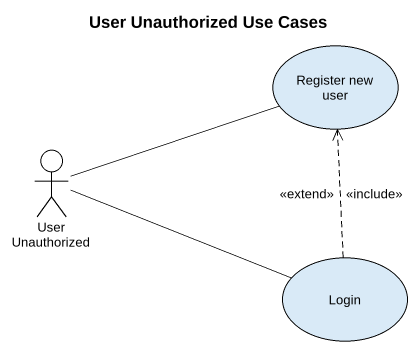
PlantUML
@startuml
title User Unauthorized Use Cases
usecase "Register new user" as Register_new_user
actor "User Unauthorized" as User_Unauthorized
usecase Login
User_Unauthorized -right- Register_new_user
User_Unauthorized -right- Login
Login .up.> Register_new_user : <<include>>
Login .up.> Register_new_user : <<extend>>
@enduml
